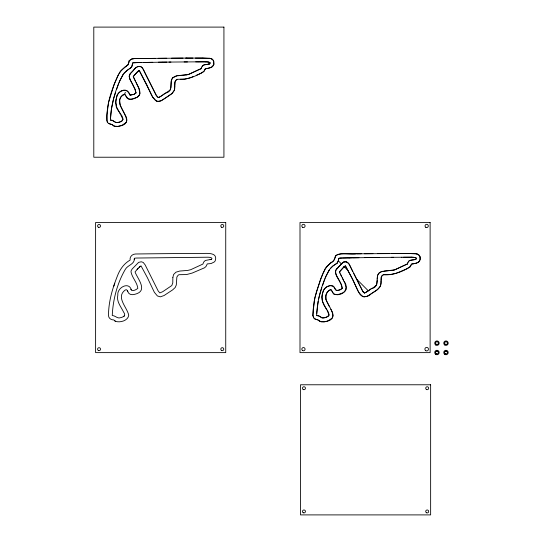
<?xml version="1.0" encoding="UTF-8"?>
<svg xmlns="http://www.w3.org/2000/svg" width="542" height="542" viewBox="0 0 542 542"><rect width="100%" height="100%" fill="white"/><g stroke="black" fill="none" stroke-linecap="round" stroke-linejoin="round"><path stroke-width="0.81" d="M377.246 280.471L376.663 284.828L373.75 287.362M344.048 281.373C349.556 287.856 343.587 295.905 335.769 294.604C332.409 295.065 332.781 289.76 330.22 289.679M377.239 279.028L377.571 275.424M377.239 281.481L377.246 280.885M174.829 85.704L174.361 90.087M381.026 281.095C382.212 289.055 373.628 291.745 368.458 295.532A7.06 7.06 0 0 1 368.079 295.749L367.808 295.898M380.958 282.829L381.331 276.752L383.153 274.862M174.856 84.945L174.917 83.658A22.757 22.757 0 0 1 175.039 81.754L175.649 80.399L176.949 79.471M381.06 280.336L381.114 279.049A22.778 22.778 0 0 1 381.236 277.145L381.914 275.715L383.431 274.699L390.233 274.631L395.443 273.446M110.514 118.407L111.408 108.989L113.556 99.084M316.718 313.798L318.181 301.216M116.008 99.708L115.731 103.068L116.218 105.853M321.968 297.104L322.422 301.244M115.764 101.733L116.51 106.632M139.87 93.698L138.976 88.475L133.386 76.889M346.067 289.089L346.128 287.883M380.904 283.371L380.565 285.478M115.792 101.435L117.045 95.5L118.407 93.278M321.995 296.833L322.151 295.512M325.925 295.268L326.027 299.787L329.495 306.867M119.721 99.877L120.012 104.965L125.839 116.137A8.265 8.265 0 0 1 126.428 117.458L126.936 120.168L126.381 122.025M341.358 263.852L338.316 260.81L338.791 258.48L338.303 260.885M108.583 102.54L106.862 114.965L106.767 120.676L108.319 123.413L111.998 124.558L113.949 126.049M124.613 94.24L125.337 92.282M314.78 297.931L313.066 310.356L312.903 315.661M116.076 99.376L117.106 95.317L118.244 93.461M322.199 295.18L323.31 290.715L324.448 288.859M139.85 93.868L139.423 95.074M318.54 299.428L319.285 296.311M338.384 260.492L337.246 262.978M338.601 259.313L338.96 258.209L342.341 257.999M108.698 102.004L114.206 84.152L117.993 75.419M314.902 297.395L320.586 279.042L324.861 269.665M174.294 90.351C175.798 86.849 173.027 81.259 177.234 79.308L184.761 79.166L189.239 78.048M319.489 295.471L321.846 287.68M346.047 289.293L345.627 290.471M113.759 98.359L115.642 92.282M135.744 67.825L130.236 73.732L129.226 76.571L130.161 79.749L135.06 89.342L135.961 92.668M338.764 258.561L339.983 258.067M338.201 261.332L336.948 263.256M119.816 99.477L121.022 96.822A3.943 3.943 0 0 1 121.462 96.259L124.619 94.22L127.16 98.068M326.02 294.868L327.226 292.219A3.95 3.95 0 0 1 327.659 291.65L329.082 290.37M113.827 286.203L114.782 283.195M171.374 80.033L170.96 87.641L170.08 90.053L160.906 96.3L158.244 97.567M116.516 89.667L118.698 83.299M322.72 285.058L324.895 278.69M174.307 90.318L172.397 93.197L165.859 97.743M174.246 90.48L171.536 93.949L162.261 100.135A7.053 7.053 0 0 1 161.882 100.358L161.604 100.507M118.983 82.526L119.226 81.889M325.18 277.917L325.43 277.287M129.491 75.033L129.938 74.139M335.694 270.431L341.948 263.216M201.678 67.303L201.055 68.692L202.288 66.117M407.882 262.694L407.259 264.083L408.492 261.508M322.686 273.805L316.46 291.759L314.218 301.257L312.89 315.552L314.157 318.486L316.765 319.712M119.511 81.219L123.447 74.058M325.715 276.61L329.644 269.449M204.415 70.697L205.465 68.516L207.105 68.427M410.619 266.088L411.337 264.462M380.301 286.291L377.415 289.597L372.063 293.134M205.093 69.146L203.731 71.632M171.462 79.789L172.884 77.696M377.659 275.187L379.156 273.012L381.744 271.589M323.032 273.093L324.197 270.81M118.664 74.274C111.801 88.935 105.5 105.846 107.316 122.214M336.135 269.53C333.479 276.129 341.982 281.454 342.165 288.059M118.217 75.026L120.92 71.009L124.613 67.255M205.242 68.881L209.808 68.007L212.349 66.652A4.851 4.851 0 0 0 213.426 65.379L213.887 64.322L213.812 61.571M324.414 270.417C326.48 263.913 334.915 262.809 335.41 256.115M411.446 264.272L413.309 263.818M122.81 74.952C115.426 88.739 111.022 104.423 110.446 120.1C113.481 119.667 114.308 122.736 117.113 122.539M329.008 270.343C321.609 284.123 317.26 299.828 316.643 315.491C319.685 315.078 320.471 318.181 323.317 317.93M332.585 317.416L333.14 315.559L332.625 312.849A8.265 8.265 0 0 0 332.043 311.528L330.816 309.238M139.28 95.304L138.129 96.537M345.478 290.702L344.522 291.759M324.888 321.697C340.186 319.57 329.157 307.599 325.966 299.543M118.935 73.82C121.137 67.953 128.969 67.106 129.213 60.718M325.132 269.211L327.117 266.4L330.816 262.646M202.078 66.442L204.002 64.857L208.887 64.173L209.239 64.085L208.426 64.247L210.079 63.556A1.003 1.003 0 0 0 210.181 63.285L210.106 62.797M408.275 261.84L409.142 260.81M122.898 74.843L124.199 73.082M329.096 270.234L330.396 268.473M130.046 73.99L130.615 73.326M336.243 269.381L336.812 268.717M337.89 254.435C333.432 255.506 335.986 261.623 331.054 262.443M135.317 80.927L133.237 76.537L136.875 72.262L139.253 70.535M346.074 287.199L344.834 283.039L339.434 271.928L343.079 267.66L345.423 265.885L351.751 277.612L358.757 292.321L362.442 296.386M341.318 263.9L343.831 261.989M133.237 76.537L138.461 70.941M204.219 71.043L201.285 73.184L196.157 75.392M341.392 263.805L339.421 266.081M339.434 271.928L344.658 266.332M410.423 266.434C402.808 271.813 392.943 275.417 383.431 274.699M124.342 72.919L128.515 69.369M137.065 269.516L138.075 268.31M330.539 268.317L332.47 266.339M324.604 288.669C322.043 292.368 321.128 297.721 322.714 302.023M124.145 73.15L126.882 70.453L130.859 67.77M330.342 268.541L333.086 265.844L337.063 263.161M409.935 267.023L411.663 263.907L416.012 263.398L418.546 262.043A4.851 4.851 0 0 0 419.623 260.77L420.091 259.72L420.016 256.962M130.737 73.177L132.953 70.968M336.934 268.568L339.15 266.359M129.253 60.657L131.686 59.044M328.75 315.884C330.037 311.359 323.669 306.982 322.924 302.544M202.41 65.934L202.938 65.419M408.614 261.325C410.49 258.988 414.176 260.675 416.283 258.947A1.003 1.003 0 0 0 416.378 258.676L416.303 258.188M133.224 70.684C134.999 67.54 139.775 64.241 142.532 68.197M172.959 77.621C168.44 82.242 174.368 91.341 165.527 93.109M335.478 256.02C341.243 251.569 349.563 254.882 356.27 253.805M118.637 93.048L120.927 91.259L123.908 90.229M324.834 288.439C327.07 285.763 332.876 283.771 334.624 287.931M131.049 67.587L131.882 66.415L132.682 62.879L136.144 62.608M118.359 93.332C121.957 88.664 128.529 89.295 129.978 95.046M324.556 288.723L326.697 286.894L330.105 285.62M130.744 67.865L131.855 66.51L132.837 62.784L141.367 62.506M203.636 71.713C196.577 75.724 188.575 79.579 180.249 79.301M409.833 267.104L407.144 268.737L397.977 272.538M135.974 67.628L137.634 66.598M132.533 84.071L134.877 88.888L136.015 92.987L134.199 94.247L130.229 95.175L127.404 91.022L125.642 90.263M342.171 263.019L344.001 261.935M338.736 279.469L341.081 284.279L342.219 288.378C340.03 290.465 335.152 292.063 334.57 287.856M138.318 96.368C142.41 92.431 137.675 86.32 136.069 82.418M173.094 77.506L175.54 76.198M172.837 77.73L176.922 75.826L186.401 74.952M136.015 92.987L133.969 94.342L130.107 95.135M342.219 288.378L340.173 289.733L336.426 290.573L333.445 286.271L330.051 285.641M331.867 318.283L328.533 320.498M130.073 68.373L130.697 67.892M336.277 263.764L336.9 263.283M138.169 96.51C135.398 98.427 131.286 100.25 127.959 98.705M124.85 67.052L128.23 64.783L129.125 60.833L131.625 59.064L134.741 58.522L149.673 58.414M332.693 266.156L334.719 264.76M138.583 70.846L137.519 71.673L139.226 70.487L152.959 97.58L155.574 100.534L158.156 101.462M344.787 266.237L343.716 267.07L345.423 265.885M122.878 94.979C110.175 104.43 139.829 122.824 118.684 126.306M161.665 95.758L164.138 93.976A37.344 37.344 0 0 1 165.181 93.305M367.862 291.149L370.335 289.367A37.351 37.351 0 0 1 371.385 288.696C382.049 286.643 372.415 273.744 382.225 271.434M123.291 316.643L124.436 315.81M328.709 315.911L325.105 317.659L322.199 317.89M137.322 97.12L137.919 96.7M343.526 292.511L344.116 292.091M165.256 98.156L160.825 100.866L157.505 101.408M211.888 67.005L213.839 64.464L213.541 60.792M371.46 293.547C367.815 297.626 361.101 298.093 358.872 292.511A36.185 36.185 0 0 1 357.551 290.139L352.903 279.902L345.593 266.163M418.092 262.396C420.606 260.926 421.005 256.63 418.593 254.767M161.17 96.117L159.375 97.214M367.368 291.508L364.441 292.958M122.932 94.945L123.454 94.599M329.13 290.336L329.651 289.99M371.107 288.866L365.586 292.599M129.084 69.017L129.829 68.543M335.288 264.408L336.026 263.934M373.675 287.389L371.731 288.5M136.855 97.411L131.882 99.125M343.052 292.802L338.079 294.516M122.336 125.107L125.92 122.627A16.673 16.673 0 0 0 126.306 122.146M211.563 67.215L207.342 68.421M417.767 262.613L413.539 263.812M203.175 65.257C204.835 64.166 212.572 64.667 208.941 62.14A7.473 7.473 0 0 0 208.562 62.059A9.397 9.397 0 0 0 208.067 61.978A12.927 12.927 0 0 0 207.572 61.924L207.301 61.896A23.279 23.279 0 0 0 206.651 61.856A31.436 31.436 0 0 0 205.757 61.822L203.819 61.815M409.373 260.648L415.91 259.3L416.351 258.27L415.145 257.531A7.459 7.459 0 0 0 414.759 257.45A9.39 9.39 0 0 0 414.264 257.369A12.954 12.954 0 0 0 413.77 257.315L413.505 257.294A23.211 23.211 0 0 0 412.848 257.247A31.456 31.456 0 0 0 411.954 257.22L410.023 257.206M159.179 97.296L158.467 97.553M365.376 292.694L364.671 292.944M188.494 74.444L197.552 70.203A9.505 9.505 0 0 1 198.06 69.965L201.028 68.712L188.63 74.41L177.925 75.663M394.691 269.841L403.749 265.594A9.478 9.478 0 0 1 404.264 265.356L407.293 264.022L394.827 269.801L382.029 271.495M191.773 77.14L193.548 76.436M122.194 125.168L117.932 126.421L114.037 126.103M328.391 320.559C324.793 322.585 320.457 322.26 317.429 319.787M189.734 77.885L190.906 77.479M395.931 273.276L397.103 272.87M110.636 120.202C113.285 120.1 114.328 122.417 116.781 122.553C118.773 122.275 122.729 121.828 122.898 119.267M124.023 94.288L124.904 94.41L127.77 98.59M187.593 74.708L188.203 74.532M393.797 270.099L394.4 269.923M118.908 122.268L119.206 122.187A10.969 10.969 0 0 0 120.873 121.571C127.492 118.461 115.703 110.317 116.184 105.778M325.105 317.659L325.41 317.578A10.962 10.962 0 0 0 327.077 316.962L329.157 315.071L327.083 310.491M132.038 58.949L134.931 58.509L155.114 58.373M338.235 254.34L341.135 253.907L357.578 253.798M382.293 271.427L383.119 271.224M175.825 76.104L176.922 75.826M343.953 261.949L346.06 261.813M186.604 74.918L187.288 74.776M392.801 270.309L393.485 270.167M138.705 66.395L137.878 66.531M344.902 261.786L344.082 261.922M117.438 122.519L118.359 122.397M323.642 317.91L324.556 317.788M392.598 270.343L384.122 271.054M117.695 126.449L118.556 126.32M324.76 321.718L321.149 321.785M131.55 99.166L130.866 99.22M337.747 294.557L337.063 294.611M117.35 126.476L114.951 126.394M158.284 101.456L160.52 100.988A7.148 7.148 0 0 0 161.326 100.636M364.488 296.853L366.717 296.386A7.148 7.148 0 0 0 367.523 296.034M340.315 258.053L346.724 257.917M123.854 90.243L125.88 90.29M138.86 66.381L139.274 66.375M345.064 261.779L345.478 261.766M347.388 257.904L347.761 257.897M136.848 62.594L144.24 62.459M144.375 62.452L152.763 62.303M348.133 257.89L349.461 257.87M343.052 257.985L343.669 257.978M344.224 257.965L348.377 257.884M348.763 257.877L349.224 257.87M349.427 257.87L377.124 257.45M143.501 62.472L170.92 62.059M162.498 62.147L158.366 62.215M349.705 257.863L351.616 257.829M352.564 257.809L358.96 257.694M368.696 257.545L364.563 257.606M166.74 58.245L158.142 58.333M162.729 62.147L166.875 62.1M372.937 253.636L364.339 253.731M368.926 257.538L379.176 257.43M150.859 58.407L186.834 58.089M168.969 62.079L184.524 61.944M184.138 61.951L187.485 61.924M357.063 253.798L361.318 253.764M357.95 253.792L409.142 253.487M378.316 257.443L393.682 257.315M171.557 58.197L183.02 58.109M150.276 58.407L149.87 58.414M185.025 61.944L196.678 61.856M197.295 61.849L197.884 61.849M195.737 61.863L205.31 61.822M377.76 253.588L389.217 253.5M401.744 257.254L411.513 257.213M391.222 257.335L401.934 257.254M403.499 257.247L404.081 257.24M198.142 61.849L203.44 61.815M404.339 257.24L409.637 257.213M185.533 58.096L192.911 58.069M391.731 253.487L408.472 253.48M186.685 58.089L202.268 58.089M195.384 58.069L202.945 58.089M202.512 58.089L210.777 58.556M408.709 253.48L416.974 253.954M205.222 61.815L208.345 62.045A4.959 4.959 0 0 1 208.636 62.079L209.476 62.323M411.419 257.206L414.549 257.436A4.932 4.932 0 0 1 414.84 257.477L415.673 257.714M203.291 58.096L209.28 58.218M409.495 253.487L415.477 253.609M336.751 294.624L334.157 294.096M130.554 99.233L128.854 99.118L127.255 98.177M363.757 296.806L364.353 296.853M318.804 316.074L316.833 315.593M322.083 317.876L319.543 316.142M158.339 97.574L156.34 95.5L143.352 69.518M364.542 292.965L362.632 291.081L349.726 265.255M209.415 58.238L210.492 58.489M139.396 66.375L140.473 66.564M415.619 253.629L416.696 253.88M345.6 261.766L346.392 261.908A1.145 1.145 0 0 1 346.677 261.955M346.25 261.84L348.73 263.595M114.802 126.354L111.95 124.531L108.441 123.508M321.006 321.752L320.234 321.494M158.149 97.553L156.428 95.683L145.73 74.518M364.353 292.944L363.248 292.063M156.455 101.09L157.41 101.395M362.652 296.488L363.614 296.786M210.689 58.529L212.268 59.274M416.886 253.927L419.034 255.153M210.953 58.624L211.441 58.814M417.157 254.015L417.645 254.212M330.945 289.679C326.968 290.302 325.078 295.485 325.884 299.177M320.153 321.447L318.154 319.922L314.638 318.899M156.245 100.995L152.668 97.12A36.199 36.199 0 0 1 151.353 94.742L146.699 84.511L139.396 70.772M211.631 58.909L212.179 59.227M417.835 254.3L418.383 254.618M115.371 321.257C119.945 322.978 128.115 320.708 128.732 315.2C127.16 307.348 115.568 297.212 125.127 290.078C127.424 288.351 127.688 292.605 129.064 293.568C131.34 295.58 134.748 294.401 137.261 293.527C147.377 289.455 137.106 277.938 135.046 271.928L138.874 267.47L141.035 265.885L147.363 277.612L154.362 292.321L157.383 295.932L160.269 296.847L164.016 295.559L172.641 289.882L175.229 287.463L176.299 284.977L176.861 277.043L178.101 275.241L179.043 274.699L186.57 274.557L192.227 273.053L204.544 267.789L205.994 266.488L207.274 263.907L211.082 263.548L214.158 262.043A4.851 4.851 0 0 0 215.235 260.77C218.446 250.966 204.09 253.893 198.88 253.466C177.735 253.527 156.577 253.71 135.439 253.995C132.282 254.062 129.511 256.793 130.121 260.079C124.741 263.114 120.751 268.182 118.298 273.805C112.838 287.05 108.502 301.108 108.502 315.552C108.583 318.289 111.191 320.01 113.759 319.922L115.371 321.257L114.829 320.898M141.482 67.106L140.683 66.659M347.679 262.497L346.88 262.05M209.612 62.377L210.066 62.736M415.897 257.823L416.27 258.127M212.2 59.234L213.277 60.325M212.396 59.376L213.575 60.86M333.967 293.981L333.459 293.568M331.04 289.74L333.357 293.459M344.204 266.698L347.937 270.431M356.9 279.394L368.316 290.817M347.822 262.613L348.52 263.331M141.618 67.222L142.322 67.94M419.183 255.316L419.481 255.716M313.73 317.964L312.91 315.729M107.56 122.607L107.302 122.146M362.93 291.582L363.309 292.131M348.669 263.507L349.59 264.984M142.465 68.116L143.386 69.586M348.852 263.791L349.529 264.875M142.654 68.4L143.332 69.484M444.772 343.858L444.894 344.034A1.396 1.396 0 0 0 445.917 344.549M435.741 343.858L435.863 344.034A1.396 1.396 0 0 0 436.886 344.549M338.364 278.818L336.257 274.902M132.167 83.421L130.053 79.511M120.88 115.1L122.926 119.335M362.781 291.332L353.73 273.419M326.535 309.516L322.382 301.169M120.338 114.125L116.72 107.153M419.549 255.817L419.772 256.251M127.384 290.817L127.797 291.623M351.927 269.902L352.734 271.501M342.253 277.789L343.547 280.377M341.521 276.325L340.606 274.482M349.549 264.909L351.148 268.31M143.528 69.857L145.493 74.03M351.338 268.69L351.69 269.421M339.59 272.28L339.976 273.182M336.121 274.604L335.423 271.962A3.821 3.821 0 0 1 335.661 270.499M129.917 79.207L129.226 76.571A3.821 3.821 0 0 1 129.457 75.108M419.833 256.413L419.982 256.847M213.636 61.022L213.785 61.456M436.506 351.182A1.389 1.389 0 0 1 437.326 351.162M445.538 351.182A1.389 1.389 0 0 1 446.357 351.162M332.503 317.537A16.734 16.734 0 0 1 332.144 317.991M172.857 277.585L172.783 282.863L171.814 285.546L162.715 291.691L159.849 292.917L158.237 291.081L145.161 264.909L143.237 262.45L141.279 261.772L138.623 262.362L132.187 268.954L131.266 270.499A3.821 3.821 0 0 0 131.029 271.962C132.133 277.836 137.16 282.314 137.831 288.378C136.178 289.638 132.187 292.111 130.94 289.299L131.381 289.997C128.935 281.013 116.835 287.795 117.824 295.099C116.205 301.501 121.151 306.928 123.705 312.3C125.161 313.94 125.107 316.42 122.682 316.962A10.962 10.962 0 0 1 121.015 317.578C117.384 319.15 115.595 315.627 112.255 315.491C112.993 299.523 117.207 283.276 125.256 269.449C127.614 265.018 134.741 264.401 134.396 258.48L134.206 259.313L134.653 258.175L136.659 258.033L207.566 257.22A31.456 31.456 0 0 1 208.46 257.247A23.211 23.211 0 0 1 209.11 257.294L209.381 257.315A12.961 12.961 0 0 1 209.876 257.369A9.383 9.383 0 0 1 210.371 257.45A7.459 7.459 0 0 1 210.75 257.531L211.956 258.27L211.522 259.3L205.316 260.465L203.887 261.84L202.85 264.089L190.669 269.713L187.756 270.417L179.734 271.054L175.926 272.199L173.582 274.516L172.857 277.585M139.883 266.617L139.328 267.07L140.392 266.237L139.883 266.617M211.055 259.483L210.235 259.638L211.055 259.483M223.927 27.1L93.793 27.1L93.793 157.227L223.927 157.227L223.927 27.1M225.736 222.491L95.609 222.491L95.609 352.625L225.736 352.625L225.736 222.491M430.124 222.491L299.997 222.491L299.997 352.625L430.124 352.625L430.124 222.491M430.639 384.773L300.512 384.773L300.512 514.9L430.639 514.9L430.639 384.773M436.256 353.73A1.402 1.402 0 0 0 438.363 352.517A1.402 1.402 0 0 0 436.256 351.297A1.402 1.402 0 0 0 436.256 353.73M435.761 354.387A2.215 2.215 0 0 0 439.169 352.612A2.215 2.215 0 0 0 435.931 350.545A2.215 2.215 0 0 0 435.761 354.387M445.287 353.73A1.402 1.402 0 0 0 447.394 352.517A1.402 1.402 0 0 0 445.287 351.297A1.402 1.402 0 0 0 445.287 353.73M444.792 354.387A2.215 2.215 0 0 0 448.2 352.612A2.215 2.215 0 0 0 444.962 350.545A2.215 2.215 0 0 0 444.792 354.387M445.287 344.366A1.402 1.402 0 0 0 447.394 343.147A1.402 1.402 0 0 0 445.287 341.934A1.402 1.402 0 0 0 445.287 344.366M444.792 345.017A2.215 2.215 0 0 0 448.2 343.249A2.215 2.215 0 0 0 444.962 341.182A2.215 2.215 0 0 0 444.792 345.017M436.256 344.366A1.402 1.402 0 0 0 438.363 343.147A1.402 1.402 0 0 0 436.256 341.934A1.402 1.402 0 0 0 436.256 344.366M435.761 345.017A2.215 2.215 0 0 0 439.169 343.249A2.215 2.215 0 0 0 435.931 341.182A2.215 2.215 0 0 0 435.761 345.017M303.222 389.502A1.477 1.477 0 0 0 305.437 388.221A1.477 1.477 0 0 0 303.222 386.941A1.477 1.477 0 0 0 303.222 389.502M426.452 389.502A1.477 1.477 0 0 0 428.668 388.221A1.477 1.477 0 0 0 426.452 386.941A1.477 1.477 0 0 0 426.452 389.502M426.452 512.732A1.477 1.477 0 0 0 428.668 511.452A1.477 1.477 0 0 0 426.452 510.171A1.477 1.477 0 0 0 426.452 512.732M303.222 512.732A1.477 1.477 0 0 0 305.437 511.452A1.477 1.477 0 0 0 303.222 510.171A1.477 1.477 0 0 0 303.222 512.732M302.632 227.349A1.626 1.626 0 0 0 305.071 225.939A1.626 1.626 0 0 0 302.632 224.537A1.626 1.626 0 0 0 302.632 227.349M425.802 227.315A1.626 1.626 0 0 0 428.302 226.014A1.626 1.626 0 0 0 425.924 224.496A1.626 1.626 0 0 0 425.802 227.315M425.782 350.721A1.789 1.789 0 0 0 428.465 349.17A1.789 1.789 0 0 0 425.782 347.625A1.789 1.789 0 0 0 425.782 350.721M302.632 350.579A1.626 1.626 0 0 0 305.071 349.17A1.626 1.626 0 0 0 302.632 347.761A1.626 1.626 0 0 0 302.632 350.579M221.542 227.227A1.477 1.477 0 0 0 223.765 225.939A1.477 1.477 0 0 0 221.542 224.659A1.477 1.477 0 0 0 221.542 227.227M221.542 350.45A1.477 1.477 0 0 0 223.765 349.17A1.477 1.477 0 0 0 221.542 347.889A1.477 1.477 0 0 0 221.542 350.45M98.319 350.45A1.477 1.477 0 0 0 100.534 349.17A1.477 1.477 0 0 0 98.319 347.889A1.477 1.477 0 0 0 98.319 350.45M98.319 227.227A1.477 1.477 0 0 0 100.534 225.939A1.477 1.477 0 0 0 98.319 224.659A1.477 1.477 0 0 0 98.319 227.227"/></g></svg>
